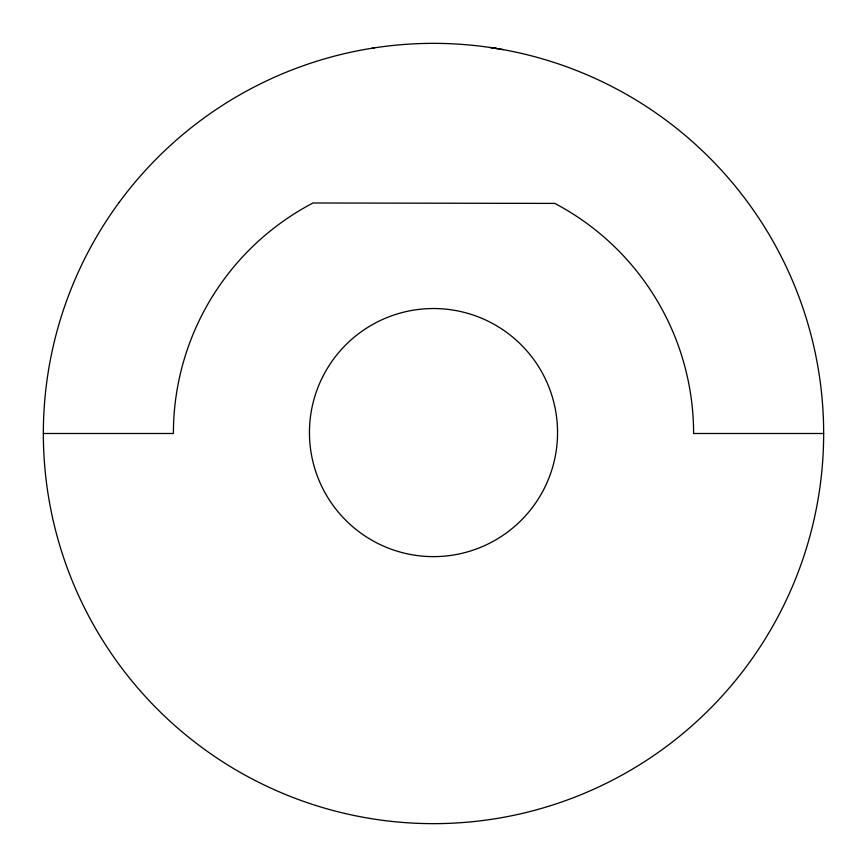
<?xml version="1.0" encoding="UTF-8"?>
<svg xmlns="http://www.w3.org/2000/svg" width="867" height="867" viewBox="0 0 867 867"><rect width="100%" height="100%" fill="white"/><g stroke="black" fill="none" stroke-linecap="round" stroke-linejoin="round"><path stroke-width="1.3" d="M372.073 48.227L374.533 47.826M43.361 433.5L173.411 433.5L173.4 431.658A260.1 260.1 0 0 1 313.02 202.986L554.772 203.409L557.232 204.71A260.1 260.1 0 0 1 693.589 430.801L693.589 433.5L823.639 433.5M489.866 47.436L503.304 49.636M495.306 48.314L496.358 48.476L491.416 47.674M309.465 430.552L309.454 432.709A124.046 124.046 0 0 0 432.557 556.625A124.046 124.046 0 0 0 557.535 434.605L557.546 432.438A124.046 124.046 0 0 0 434.443 308.533A124.046 124.046 0 0 0 309.465 430.552M119.093 202.488L115.105 208.004A390.161 390.161 0 0 0 43.35 431.408L43.372 438.214A390.161 390.161 0 0 0 434.811 823.65A390.161 390.161 0 0 0 823.65 435.592L823.628 428.786A390.161 390.161 0 0 0 750.367 205.869L746.346 200.375A390.161 390.161 0 0 0 119.093 202.488"/></g></svg>
